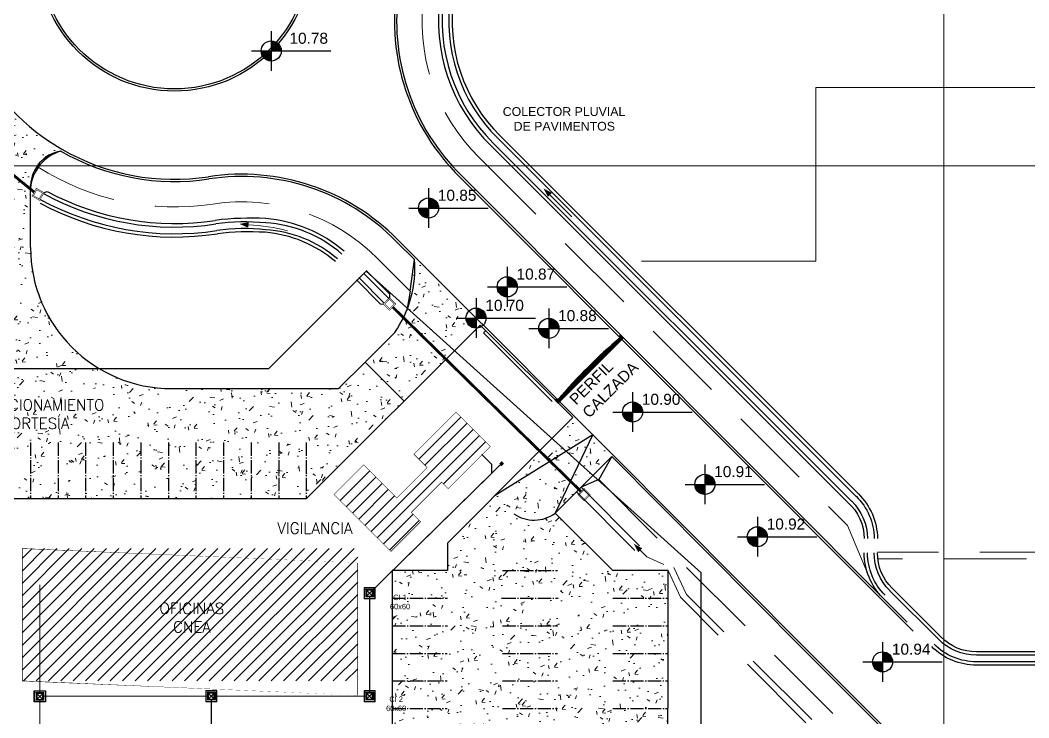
# Model space of a CAD drawing. Header units: millimetres. Extents: x 553474 to 556484, y 6145926 to 6146600.
# Drawn here: x 554016.3 to 554107.7, y 6146250 to 6146313.2 of the extents above; entities that cross this region are included whole.
import ezdxf

# ---------------------------------------------------------------- set-up
doc = ezdxf.new("R2010")
doc.units = ezdxf.units.MM
for name, pattern in [('( Hidden )', [0.375, 0.25, -0.125]), ('ACAD_ISO04W100', [30, 24, -3, 0, -3]), ('DASHED2', [9.524999999999999, 6.349999999999999, -3.174999999999999]), ('HIDDEN', [0.375, 0.25, -0.125])]:
    doc.linetypes.add(name, pattern=pattern)
for name, color, linetype in [('1', 1, 'Continuous'), ('acotados', 80, 'Continuous'), ('ALAMBRADO', 1, 'Continuous'), ('CORDONES', 2, 'Continuous'), ('Cotas de Nivel', 7, 'Continuous'), ('EXCAVACION', 11, 'Continuous'), ('excavaciones', 1, 'Continuous'), ('Hatch', 8, 'Continuous'), ('INST - SANITARIA', 1, 'Continuous'), ('INST PLUVIAL', 52, 'Continuous'), ('IS-VENTILACIONES', 92, 'Continuous'), ('Muros', 5, 'Continuous'), ('Texto', 2, 'Continuous'), ('vehiculos', 253, 'Continuous'), ('ZANJA', 2, 'Continuous')]:
    doc.layers.add(name, color=color, linetype=linetype)
for name, color, linetype, lineweight in [('8', 8, 'Continuous', 0), ('ARQ_TEXTOS', 2, 'Continuous', 0), ('sin cordon', 10, 'Continuous', 35)]:
    doc.layers.add(name, color=color, linetype=linetype, lineweight=lineweight)
doc.styles.add('ROMANS', font='romans.shx')
doc.styles.get("Standard").update_dxf_attribs({"font": 'arial.ttf'})
doc.styles.add('topografia rev A (17-04-08)$0$Standard', font='txt')
doc.linetypes.add('topografia rev A (17-04-08)$0$CERCO', pattern='A,0.5,-0.005,["X",topografia rev A (17-04-08)$0$Standard,S=0.5,R=0,X=-0.1,Y=-0.25],4', length=4.505)
pattern_1 = [(45, (0, 0), (-0.561266007566822, 0.5612660075668221), [])]

# ---------------------------------------------------------------- blocks, each defined once
blk = doc.blocks.new('cinsc-60')
for p, q in [((0, 0.3691669211274871), (0, -0.3691669211274871)), ((0.6696915760171862, 0.3691669211274871), (0.6696915760171862, -0.371957724950164))]:
    blk.add_line(p, q)
at = {"linetype": 'DASHED2'}
for p, q in [((0.0530772623258997, 0.263818831516744), (0.6038075615061304, -0.2748696045339898)), ((0.6038075615061304, 0.263818831516744), (0.0530772623258997, -0.2748696045339898))]:
    blk.add_line(p, q, dxfattribs=at)
for points in [[(0.7057205720555828, 0.3239506256928166), (-0.0534752443526827, 0.3239506256928166)], [(0.7057205720555828, -0.3357108128635104), (-0.0474281792193665, -0.3357108128633968)]]:
    blk.add_lwpolyline(points)
at = {"const_width": 0.0095167155963303}
blk.add_lwpolyline([(0.6310028212520252, 0.2941535929421093), (0.6310028212520252, -0.3058464070579134), (0.0310028212520308, -0.3058464070579134), (0.0310028212520308, 0.2941535929421093)], close=True, dxfattribs=at)
at = {"linetype": 'DASHED2'}
blk.add_lwpolyline([(0.0530772623258997, 0.263818831516744), (0.0530772623258997, -0.2748696045339898), (0.6038075615061304, -0.2748696045339898), (0.6038075615061304, 0.263818831516744)], close=True, dxfattribs=at)
blk = doc.blocks.new('bacc20-60')
for p, q in [((0.2300000000000466, 0.1000000000000227), (-0.0299999999999585, 0.1000000000000227)), ((4.26e-14, 0.1299999999999954), (4.26e-14, -0.1299999999999954)), ((0.2000000000000455, -0.1299999999999954), (0.2000000000000455, 0.1299999999999954)), ((-0.0299999999999585, -0.1000000000000228), (0.2300000000000466, -0.1000000000000228))]:
    blk.add_line(p, q)
at = {"const_width": 0.06}
blk.add_lwpolyline([(0.0700000000000216, 0, 1), (0.1300000000000239, 0, 1)], format="xyb", close=True, dxfattribs=at)
blk.add_circle((0.1000000000000227, 0), 0.1000000000000227)
blk = doc.blocks.new('A2si04')
for points in [[(0, 5.999999999997562), (0, -5.999999999995786)], [(-5.999999999996674, 8.882e-13), (18.00000000000068, -9.77e-12)]]:
    blk.add_lwpolyline(points)
at = {"const_width": 3.037499960036881}
for points in [[(0, -1.518749980017553, -0.4142135623730951), (-1.518749980018441, 8.882e-13, -39.75315366310392)], [(1.518749980018441, 8.882e-13, 0.4142135623730951), (0, 1.518749980019329, 39.75315366310392)]]:
    blk.add_lwpolyline(points, format="xyb", dxfattribs=at)
blk.add_circle((0, 8.882e-13), 3.0375)
for tag, p in [('NIVELTER', (3.52770158367241, 0.3750000000013465)), ('NIVELLOS', (3.52770158367241, -3.393204839684643))]:
    blk.add_attdef(tag, p, '', height=3)

msp = doc.modelspace()

# ---------------------------------------------------------------- hatches: boundary and pattern name
at = {"lineweight": 5}
h = msp.add_hatch(dxfattribs=at)
h.set_pattern_fill('ANSI31', color=256, scale=0.02500000000000001, angle=-45.04223038925405)
h.set_pattern_definition([(359.957769610746, (-4186726.587614945, 2195773.125924202), (5.850407956790177e-05, 0.07937497843951), [])])
edge = h.paths.add_edge_path()
edge.add_line((554070.9499507181, 6146284.406790654), (554070.6955789233, 6146284.661537709))
edge.add_line((554070.6955789233, 6146284.661537709), (554070.5540533675, 6146284.520220629))
edge.add_line((554070.5540533675, 6146284.520220629), (554070.660041177, 6146284.414076462))
edge.add_arc((554101.1860142419, 6146248.079653932), 47.45550855479437, 130.0349354192323, 139.6640814477118)
edge.add_line((554065.0124497203, 6146278.79607498), (554064.9099948356, 6146278.898681006))
edge.add_line((554064.9099948356, 6146278.898681006), (554064.7670743132, 6146278.755980486))
edge.add_line((554064.7670743132, 6146278.755980486), (554065.0285119448, 6146278.494157181))
edge.add_line((554065.0285119448, 6146278.494157181), (554070.9499507181, 6146284.406790654))
at = {"layer": 'Hatch', "lineweight": 0, "ltscale": 50}
h = msp.add_hatch(dxfattribs=at)
h.set_pattern_fill('AR-CONC', color=256, scale=0.02)
h.set_pattern_definition([(49.99999999999999, (1000, 0), (3.64369337992008, -0.3187817107780617), [0.381, -4.191000000000001]), (355, (1000, 0), (-0.7048684284993868, 3.821136904780703), [0.3048, -3.3528116834]), (100.4514447, (1000.303640139988, -0.02656507026404142), (2.938824941807066, 3.502355038243902), [0.3238001759999999, -3.561804891999999]), (46.18420000000002, (1000, 1.015999999828637), (5.421580817842599, -0.8408465586545429), [0.5714999999999995, -6.286499999999996]), (96.63555760999994, (1000.451798000024, 0.9459300003945827), (4.74808268103006, 4.948522491954431), [0.4857004628, -5.3427121632]), (351.1841511700001, (1000, 1.015999999828637), (4.74808268129954, 4.948522491710653), [0.4571993414, -5.0291946384]), (21, (1000.508000000031, 0.7620000001043081), (3.03228782538265, -2.045303963741752), [0.381, -4.191000000000001]), (326.0000000000001, (1000.508000000031, 0.7620000001043081), (1.236040566952942, 3.683759322446385), [0.3048, -3.3528]), (71.45144499999999, (1000.76069065195, 0.591558001935482), (4.268328385574323, 1.638455377718105), [0.3238001760000001, -3.561798752]), (37.50000000000001, (1000, 0), (0.06177206501183633, 1.691100777463062), [0, -3.31216, 0, -3.4036, 0, -3.3655]), (7.499999999999999, (1000, 0), (1.336393250206115, 2.00361149636239), [0, -1.94056, 0, -3.23596, 0, -1.2827]), (327.5, (998.8671600000234, 0), (2.711811903337428, -0.1145748798534689), [0, -1.27, 0, -3.9624, 0, -5.2578]), (317.5, (998.3591599999927, 0), (2.962583627720361, 0.5085298206666606), [0, -1.651, 0, -2.63144, 0, -3.7338])])
edge = h.paths.add_edge_path()
edge.add_line((554017.1981476941, 6146292.601834393), (554017.1981476946, 6146298.215993067))
edge.add_arc((554020.8846715773, 6146297.914241361), 3.69885285319162, 107.63006334412651, 175.3206210512402, ccw=False)
edge.add_line((554019.7644000419, 6146301.439366056), (554015.362219047, 6146304.933272571))
edge.add_line((554015.362219047, 6146304.933272571), (554014.0368978273, 6146306.462957871))
edge.add_line((554014.0368978273, 6146306.462957871), (554012.8931533365, 6146308.076000675))
edge.add_line((554012.8931533365, 6146308.076000675), (554012.1981476941, 6146309.246794677))
edge.add_line((554012.1981476941, 6146309.246794677), (554012.4139353685, 6146304.938810022))
edge.add_line((554012.4139353685, 6146304.938810022), (554012.198147694, 6146303.0451607))
edge.add_line((554012.198147694, 6146303.0451607), (554012.1981476941, 6146279.801834393))
edge.add_line((554012.1981476941, 6146279.801834393), (554030.0036152792, 6146279.801834392))
edge.add_line((554030.0036152792, 6146279.801834392), (554028.082414011, 6146279.93583447))
edge.add_line((554028.082414011, 6146279.93583447), (554027.277068303, 6146280.165697508))
edge.add_line((554027.277068303, 6146280.165697508), (554026.2273054478, 6146280.409973311))
edge.add_line((554026.2273054478, 6146280.409973311), (554025.1056081804, 6146280.754809047))
edge.add_line((554025.1056081804, 6146280.754809047), (554024.2431016095, 6146281.17215779))
edge.add_line((554024.2431016095, 6146281.17215779), (554023.6242388521, 6146281.573783624))
edge.add_line((554023.6242388521, 6146281.573783624), (554023.3158301825, 6146281.688675887))
edge.add_line((554023.3158301825, 6146281.688675887), (554022.4566666606, 6146282.26398342))
edge.add_line((554022.4566666606, 6146282.26398342), (554021.1455388624, 6146283.449584606))
edge.add_line((554021.1455388624, 6146283.449584606), (554019.9278717646, 6146284.70670626))
edge.add_line((554019.9278717646, 6146284.70670626), (554019.0890139451, 6146286.064554618))
edge.add_line((554019.0890139451, 6146286.064554618), (554018.4994714736, 6146287.055905883))
edge.add_line((554018.4994714736, 6146287.055905883), (554017.6459419872, 6146289.253873443))
edge.add_line((554017.6459419872, 6146289.253873443), (554017.2607608958, 6146290.699370918))
edge.add_line((554017.2607608958, 6146290.699370918), (554017.1888264836, 6146292.049970686))
edge.add_line((554017.1888264836, 6146292.049970686), (554017.1981476941, 6146292.601834393))
h = msp.add_hatch(dxfattribs=at)
h.set_pattern_fill('AR-CONC', color=256, scale=0.02)
h.set_pattern_definition([(49.99999999999999, (685.9995131563628, -7.258946433663368), (3.64369337992008, -0.3187817107780617), [0.381, -4.191000000000001]), (355, (685.9995131563628, -7.258946433663368), (-0.7048684284993868, 3.821136904780703), [0.3048, -3.3528116834]), (100.4514447, (686.3031532963505, -7.28551150392741), (2.938824941807066, 3.502355038243902), [0.3238001759999999, -3.561804891999999]), (46.18420000000002, (685.9995131563628, -6.242946433834732), (5.421580817842599, -0.8408465586545429), [0.5714999999999995, -6.286499999999996]), (96.63555760999994, (686.4513111563865, -6.313016433268785), (4.74808268103006, 4.948522491954431), [0.4857004628, -5.3427121632]), (351.1841511700001, (685.9995131563628, -6.242946433834732), (4.74808268129954, 4.948522491710653), [0.4571993414, -5.0291946384]), (21, (686.5075131563935, -6.49694643355906), (3.03228782538265, -2.045303963741752), [0.381, -4.191000000000001]), (326.0000000000001, (686.5075131563935, -6.49694643355906), (1.236040566952942, 3.683759322446385), [0.3048, -3.3528]), (71.45144499999999, (686.7602038083132, -6.667388431727886), (4.268328385574323, 1.638455377718105), [0.3238001760000001, -3.561798752]), (37.50000000000001, (685.9995131563628, -7.258946433663368), (0.06177206501183633, 1.691100777463062), [0, -3.31216, 0, -3.4036, 0, -3.3655]), (7.499999999999999, (685.9995131563628, -7.258946433663368), (1.336393250206115, 2.00361149636239), [0, -1.94056, 0, -3.23596, 0, -1.2827]), (327.5, (684.8666731563862, -7.258946433663368), (2.711811903337428, -0.1145748798534689), [0, -1.27, 0, -3.9624, 0, -5.2578]), (317.5, (684.3586731563555, -7.258946433663368), (2.962583627720361, 0.5085298206666606), [0, -1.651, 0, -2.63144, 0, -3.7338])])
h.paths.add_polyline_path([(554074.9958718029, 6146263.29847372), (554069.9858735905, 6146263.302645549), (554064.7722786698, 6146268.516243453), (554069.8952219492, 6146273.639186733), (554066.3558473263, 6146277.170879922), (554054.9876129598, 6146265.80264555), (554054.9876129598, 6146263.30264555), (554049.9754638702, 6146263.30264555), (554049.9754638702, 6146238.302646745), (554074.978512033, 6146238.285294007)])
h.paths.add_polyline_path([(554057.9601821202, 6146285.547623286), (554052.0079460414, 6146291.499094003), (554051.8193679545, 6146288.770895803), (554051.2863867584, 6146286.776458601), (554051.102174005, 6146285.777628256), (554045.1270804651, 6146279.802534709), (554009.6981482775, 6146279.80253471), (554009.698148277, 6146269.80253471), (554042.1981482768, 6146269.802534709)])
at = {"layer": 'Hatch', "linetype": 'Continuous', "lineweight": 5}
h = msp.add_hatch(dxfattribs=at)
h.set_pattern_fill('ANSI31', color=256, scale=0.25)
h.set_pattern_definition(pattern_1)
h.paths.add_polyline_path([(554054.4695155052, 6146271.333573546), (554055.0705562689, 6146270.732532782), (554058.888932887, 6146274.550909402), (554055.7776630479, 6146277.662179239), (554051.9592864298, 6146273.843802621), (554053.1613679595, 6146272.641721091), (554050.4036515136, 6146269.884004644), (554047.3984476924, 6146272.889208463), (554044.7114419253, 6146270.202202694), (554049.8733214304, 6146265.040323194), (554052.5603271973, 6146267.727328963), (554051.71179906, 6146268.5758571)])
h = msp.add_hatch(dxfattribs=at)
h.set_pattern_fill('ANSI31', color=256, scale=0.25)
h.set_pattern_definition(pattern_1)
h.paths.add_polyline_path([(554046.862049716, 6146265.297917997), (554016.4620499418, 6146265.301624041), (554016.4605870293, 6146253.301624132), (554046.8620497162, 6146253.297917909)])

# ---------------------------------------------------------------- linework, layer by layer
at = {"flags": 128}
msp.add_lwpolyline([(554065.0124497132, 6146278.796074971), (554064.9099948355, 6146278.898681006), (554064.767074313, 6146278.755980486), (554065.0285109148, 6146278.494158212), (554070.9499496664, 6146284.406791708), (554070.6955789236, 6146284.661537709), (554070.5540533672, 6146284.52022063), (554070.660041177, 6146284.414076462)], dxfattribs=at)
msp.add_arc((554101.1859607067, 6146248.079707756), 47.4554329080556, 130.0349277058981, 139.6640891864906)
at = {"layer": '1', "linetype": 'HIDDEN', "lineweight": 18, "ltscale": 30}
msp.add_line((554048.6870813697, 6146291.56158897), (554051.6272445066, 6146288.623945437), dxfattribs=at)
at = {"layer": '1', "linetype": 'HIDDEN', "lineweight": 9, "ltscale": 30}
msp.add_line((554068.7176525827, 6146271.548183173), (554090.2102521363, 6146250.074001933), dxfattribs=at)
at = {"layer": '1', "linetype": 'HIDDEN', "lineweight": 18, "ltscale": 30, "flags": 128}
for points in [[(554074.9958718029, 6146263.29847372), (554076.1203855779, 6146260.894584135), (554088.718707109, 6146248.266842518), (554088.8834039606, 6146229.017836926), (554088.9430368003, 6146199.016403722), (554089.0430466203, 6146169.013000041), (554089.1607755938, 6146139.01026722), (554089.2186506849, 6146107.760449536), (554089.3181306788, 6146077.762401148), (554089.4726676659, 6146047.763395998), (554089.4726676659, 6146029.597526081), (554111.9330377227, 6146029.597526081), (554141.9331233476, 6146029.701298886), (554201.9274712479, 6146029.718422304), (554231.9320000019, 6146029.71842228), (554261.9274302409, 6146029.694286214), (554291.9323731872, 6146029.731455903), (554324.5345154238, 6146029.731455903), (554324.5345154238, 6146265.507573553), (554275.2978212058, 6146265.507573553), (554275.2978212058, 6146309.532055641), (554261.9269531124, 6146309.532055641), (554231.9327670156, 6146309.497373513), (554201.9292163843, 6146309.608777327), (554171.9281024865, 6146309.689029024), (554158.8287877673, 6146309.689029024), (554158.8287877673, 6146264.982399283), (554093.9833221585, 6146264.982399283)], [(554067.1231822134, 6146270.866447264), (554072.9816140397, 6146264.966631834), (554075.4504107162, 6146263.742827691), (554076.6737947318, 6146261.127581743), (554089.3165950106, 6146248.516261559), (554089.4833988583, 6146229.021000001), (554089.5430348123, 6146199.018), (554089.6430432867, 6146169.015), (554089.7607734133, 6146139.011999999), (554089.818648842, 6146107.761999999), (554089.9181255535, 6146077.76494141), (554090.0726676655, 6146047.764941409), (554090.0726676655, 6146030.197526081), (554111.9320000007, 6146030.197526081), (554141.9320000007, 6146030.301298589), (554201.9272999975, 6146030.318422279), (554231.9320000019, 6146030.318422279), (554261.9273000008, 6146030.294286513), (554291.9320015516, 6146030.331455902), (554323.9345154242, 6146030.331455902), (554323.9345154242, 6146264.907573554), (554274.6978212062, 6146264.907573554), (554274.6978212062, 6146308.932055641), (554261.9273000008, 6146308.932055641), (554231.9320000007, 6146308.897372225), (554201.9273000008, 6146309.008780306), (554171.9273000008, 6146309.089029024), (554159.428787767, 6146309.089029024), (554159.428787767, 6146264.382399283), (554094.0142592711, 6146264.382399283)], [(554093.2207053518, 6146262.712621097), (554091.2702818036, 6146267.390579295), (554057.875352587, 6146300.757794195)]]:
    msp.add_lwpolyline(points, dxfattribs=at)
at = {"layer": '1', "lineweight": 9, "const_width": 0.05, "flags": 128}
for points in [[(554017.3319434151, 6146297.264761631), (554018.0272005508, 6146296.869012324), (554018.4229498589, 6146297.56426946), (554017.7276927228, 6146297.960018768)], [(554017.4683192202, 6146297.30220011), (554017.989762072, 6146297.00538813), (554018.2865740536, 6146297.526830981), (554017.7651312016, 6146297.823642963)], [(554049.1775339895, 6146287.4700419), (554049.7419501619, 6146286.903090064), (554050.3089019979, 6146287.467506236), (554049.7444858255, 6146288.034458073)], [(554049.3189549902, 6146287.469724942), (554049.7422671196, 6146287.044511065), (554050.167480997, 6146287.467823194), (554049.7441688677, 6146287.893037071)], [(554066.8238720967, 6146270.178050645), (554067.388288269, 6146269.611098809), (554067.955240105, 6146270.175514981), (554067.3908239327, 6146270.742466818)], [(554066.9652930974, 6146270.177733687), (554067.3886052268, 6146269.75251981), (554067.8138191042, 6146270.175831939), (554067.3905069749, 6146270.601045816)]]:
    msp.add_lwpolyline(points, close=True, dxfattribs=at)
at = {"layer": '1', "linetype": 'Continuous', "const_width": 0.05, "flags": 128}
for points in [[(554049.8733214298, 6146265.040323193), (554052.5603271973, 6146267.727328963), (554051.71179906, 6146268.5758571), (554054.4695155052, 6146271.333573546), (554055.0705562689, 6146270.732532782), (554058.888932887, 6146274.550909402), (554055.7776630479, 6146277.662179239), (554051.9592864298, 6146273.843802621), (554053.1613679595, 6146272.641721091), (554050.4036515136, 6146269.884004644), (554047.4691583707, 6146272.818497784), (554047.3984476926, 6146272.889208463), (554044.7114419253, 6146270.202202694), (554049.8733214301, 6146265.040323194)], [(554016.4620499418, 6146265.301624041), (554046.862049716, 6146265.297917997), (554046.8620497162, 6146253.297917909), (554016.4605870293, 6146253.301624132), (554016.4620499418, 6146265.301624041)]]:
    msp.add_lwpolyline(points, dxfattribs=at)
at = {"layer": '1', "linetype": 'HIDDEN', "lineweight": 9, "ltscale": 30, "flags": 128}
msp.add_lwpolyline([(554066.6989155172, 6146270.442180568), (554072.6259757241, 6146264.473251971), (554074.9958718029, 6146263.29847372)], dxfattribs=at)
at = {"layer": '1', "const_width": 0.1, "elevation": 9.796557854239097, "flags": 128}
msp.add_lwpolyline([(554018.0335126099, 6146252.226526249), (554018.0335088881, 6146262.042035732)], dxfattribs=at)
at = {"layer": '1', "const_width": 0.1, "flags": 128}
msp.add_lwpolyline([(554018.0419064699, 6146252.226526802), (554018.041902748, 6146262.042036286)], dxfattribs=at)
at = {"layer": '1', "elevation": 9.796557854239097, "flags": 128}
msp.add_lwpolyline([(554017.5371869786, 6146252.396729201), (554018.5472844893, 6146252.396729201), (554018.5472844893, 6146251.396661827), (554017.5371869786, 6146251.396661827)], close=True, dxfattribs=at)
at = {"layer": '1', "flags": 128}
msp.add_lwpolyline([(554017.5455808386, 6146252.396729754), (554018.5556783492, 6146252.396729754), (554018.5556783492, 6146251.396662381), (554017.5455808386, 6146251.396662381)], close=True, dxfattribs=at)
at = {"layer": '1', "linetype": 'HIDDEN', "lineweight": 18, "ltscale": 30}
msp.add_arc((554069.9901173096, 6146313.107790187), 17.29999784082372, 171.3251412100144, 225.5508880219809, dxfattribs=at)
at = {"layer": '1', "lineweight": 25}
msp.add_arc((554030.2501482012, 6146319.171972358), 20.40090159422129, 207.765348217721, 239.9467474830541, dxfattribs=at)
at = {"layer": '8', "lineweight": 0}
for p, q in [((554099.9999999999, 6146600.000000006), (554100.0000000017, 6145926.088135282)), ((553495.0622008608, 6146300.000000016), (554400.0000000009, 6146299.999999997))]:
    msp.add_line(p, q, dxfattribs=at)
at = {"layer": '8', "linetype": 'HIDDEN', "lineweight": 9, "ltscale": 30}
for centre, radius, start, end in [((554030.2500008463, 6146319.171037589), 22.89999999016262, 237.3622769174703, 278.7243119352631), ((554036.3475464698, 6146279.436169239), 17.2999978384815, 44.49856509692744, 98.72431408037782)]:
    msp.add_arc(centre, radius, start, end, dxfattribs=at)
at = {"layer": 'acotados', "lineweight": 0}
msp.add_line((554066.2640337506, 6146295.374949831), (554064.2873739884, 6146297.365572595), dxfattribs=at)
at = {"layer": 'acotados', "lineweight": 0, "flags": 128}
for points in [[(554064.2873739884, 6146297.365572595, 0.5, 0, 0), (554063.7036057701, 6146297.955502452, 0, 0, 0)], [(554036.9636815481, 6146294.634814761, 0.4999999999999998, 0, 0), (554036.1390111074, 6146294.728202307, 0, 0, 0)], [(554072.4707850799, 6146265.150440569, 0.5, 0, 0), (554071.8870168616, 6146265.740370426, 0, 0, 0)]]:
    msp.add_lwpolyline(points, format="xyseb", dxfattribs=at)
msp.add_lwpolyline([(554072.4707850799, 6146265.150440569), (554073.0704251813, 6146264.546564647), (554074.6222568786, 6146263.867950456)], dxfattribs=at)
at = {"layer": 'acotados', "lineweight": 0}
msp.add_arc((554036.5954422358, 6146280.172665506), 14.46723317554361, 74.3870011776283, 88.53536521324666, dxfattribs=at)
at = {"layer": 'ALAMBRADO', "linetype": 'topografia rev A (17-04-08)$0$CERCO', "lineweight": 20, "ltscale": 3, "flags": 128}
msp.add_lwpolyline([(553831.7557877174, 6146284.733), (553893.3697877174, 6146322.064), (554038.0941901039, 6146082.897892706), (554000.1090771321, 6146059.860813444), (554000.1090771321, 6146021.982075842), (554342.016527254, 6146021.982075842), (554342.016527254, 6146272.9274655), (554307.6106693719, 6146307.108234035), (554088.3902260837, 6146307.108234035), (554088.3902260839, 6146291.357630824), (554072.6011732857, 6146291.357630824)], dxfattribs=at)
at = {"layer": 'CORDONES', "lineweight": 30, "ltscale": 50}
for p, q in [((554050.3288910643, 6146293.172335098), (554052.0079460414, 6146291.499094003)), ((554050.4702513757, 6146293.313817474), (554052.148381298, 6146291.639650524)), ((554057.9637422152, 6146285.544070918), (554066.3558467434, 6146277.170179605)), ((554058.1092798464, 6146285.688587692), (554066.4982257755, 6146277.312782014))]:
    msp.add_line(p, q, dxfattribs=at)
at = {"layer": 'CORDONES', "lineweight": 30, "ltscale": 50, "flags": 128}
for points in [[(554097.2312782882, 6146257.80583318), (554056.1246638295, 6146298.973112467)], [(554096.6826944577, 6146258.63220268), (554056.2660445977, 6146299.1145744)], [(554087.2014924003, 6146256.234010814), (554069.8952213657, 6146273.638486417)], [(554087.3429137565, 6146256.37543217), (554070.0366425074, 6146273.779907558)]]:
    msp.add_lwpolyline(points, dxfattribs=at)
at = {"layer": 'CORDONES', "lineweight": 30, "ltscale": 50}
for radius in [12.40000000008391, 12.19999999989765]:
    msp.add_circle((554030.2500008564, 6146319.171037587), radius, dxfattribs=at)
for centre, radius, start, end in [((554069.9901173096, 6146313.107790187), 19.79999784082372, 171.3251412100144, 225.5508880219809), ((554069.9901173096, 6146313.107790187), 19.5999978404192, 171.3251412100144, 225.5508880219809), ((554030.2500008463, 6146319.171037589), 20.59999999056715, 239.9457909435676, 278.7243119352631), ((554030.250234382, 6146319.177741319), 20.40659077044412, 239.9557096739817, 278.7208088707811), ((554036.3475464698, 6146279.436169239), 19.7999978384815, 44.49856509692744, 98.72431408037782), ((554036.3475464698, 6146279.436169239), 19.59999783807697, 44.49856509692744, 98.72431408037782)]:
    msp.add_arc(centre, radius, start, end, dxfattribs=at)
at = {"layer": 'EXCAVACION'}
for p, q in [((554090.7183155564, 6146252.717187658), (554101.2291902461, 6146242.206312968)), ((554090.8844188516, 6146252.833927074), (554101.3706116019, 6146242.347734325))]:
    msp.add_line(p, q, dxfattribs=at)
at = {"layer": 'EXCAVACION', "flags": 128}
for points in [[(554087.3429137565, 6146256.37543217), (554090.884418852, 6146252.833927074)], [(554087.2014924003, 6146256.234010814), (554090.7183155564, 6146252.717187658)]]:
    msp.add_lwpolyline(points, dxfattribs=at)
at = {"layer": 'excavaciones', "flags": 128}
msp.add_lwpolyline([(554047.6458049144, 6146290.473059126), (554038.7645878089, 6146281.591842021), (554009.235150558, 6146281.591842022), (554009.2351505575, 6146269.591842021), (553979.5771108487, 6146269.591842021), (553979.5771108487, 6146247.591219732), (554016.2626320227, 6146247.591219732), (554016.2626320232, 6146204.651279245), (554045.9856119088, 6146204.651279245), (554045.9856119094, 6146171.662498875), (554078.0043037472, 6146171.662498874), (554078.0043037476, 6146263.087461771), (554047.6166786152, 6146290.443932827)], dxfattribs=at)
at = {"layer": 'INST - SANITARIA', "color": 10, "const_width": 0.11, "flags": 128}
msp.add_lwpolyline([(554018.0449300023, 6146249.009328266), (554018.0449300023, 6146251.566865349)], dxfattribs=at)
at = {"layer": 'INST PLUVIAL', "color": 41, "linetype": '( Hidden )', "ltscale": 1.5, "const_width": 0.25, "flags": 128}
for points in [[(554017.529818069, 6146297.6123902), (554011.5702706984, 6146302.497958553)], [(554067.1196001167, 6146270.46025873), (554050.0177570366, 6146287.208168217)]]:
    msp.add_lwpolyline(points, dxfattribs=at)
at = {"layer": 'IS-VENTILACIONES'}
for centre in [(554018.2822888693, 6146252.142610143, 9.796557854239097), (554018.2906827292, 6146252.142610696)]:
    msp.add_circle(centre, 0.0301428574575, dxfattribs=at)
at = {"layer": 'Muros', "color": 10}
for p, q in [((554047.4354066907, 6146261.745772707, 9.796), (554047.4354066907, 6146260.745772707, 9.796)), ((554048.4354066907, 6146261.745772707, 9.796), (554047.4354066907, 6146261.745772707, 9.796)), ((554048.4438005507, 6146261.74577326), (554047.4438005507, 6146261.74577326)), ((554047.4438005507, 6146261.74577326), (554047.4438005507, 6146260.74577326)), ((554047.6354066906, 6146261.545772707, 9.796), (554047.6354066906, 6146260.945772707, 9.796)), ((554048.2354066906, 6146261.545772707, 9.796), (554047.6354066906, 6146261.545772707, 9.796)), ((554047.6354066906, 6146260.945772707, 9.796), (554048.2354066906, 6146260.945772707, 9.796)), ((554047.6438005506, 6146261.54577326), (554047.6438005506, 6146260.945773261)), ((554048.2438005506, 6146261.54577326), (554047.6438005506, 6146261.54577326)), ((554047.6438005506, 6146260.945773261), (554048.2438005506, 6146260.945773261)), ((554048.2354066906, 6146260.945772707, 9.796), (554048.2354066906, 6146261.545772707, 9.796)), ((554048.2438005506, 6146260.945773261), (554048.2438005506, 6146261.54577326)), ((554048.4438005507, 6146260.74577326), (554048.4438005507, 6146261.74577326)), ((554048.4354066907, 6146260.745772707, 9.796), (554047.4354066907, 6146260.745772707, 9.796)), ((554048.4438005507, 6146260.74577326), (554047.4438005507, 6146260.74577326)), ((554034.0867881629, 6146252.41675368, 9.796), (554033.0867881629, 6146252.41675368, 9.796)), ((554033.0867881629, 6146252.41675368, 9.796), (554033.0867881629, 6146251.416753679, 9.796)), ((554033.0951820229, 6146252.416754234), (554033.0951820229, 6146251.416754232)), ((554034.0951820229, 6146252.416754234), (554033.0951820229, 6146252.416754234)), ((554033.2867881629, 6146252.216753678, 9.796), (554033.2867881629, 6146251.616753679, 9.796)), ((554033.8867881629, 6146252.216753678, 9.796), (554033.2867881629, 6146252.216753678, 9.796)), ((554033.2951820228, 6146252.216754232), (554033.2951820228, 6146251.616754232)), ((554033.8951820228, 6146252.216754232), (554033.2951820228, 6146252.216754232)), ((554033.8867881629, 6146251.616753679, 9.796), (554033.8867881629, 6146252.216753678, 9.796)), ((554033.8951820228, 6146251.616754232), (554033.8951820228, 6146252.216754232)), ((554034.0951820229, 6146251.416754232), (554034.0951820229, 6146252.416754234)), ((554048.4354066907, 6146252.41675368, 9.796), (554047.4354066907, 6146252.41675368, 9.796)), ((554047.4354066907, 6146252.41675368, 9.796), (554047.4354066907, 6146251.416753679, 9.796)), ((554048.4438005507, 6146252.416754234), (554047.4438005507, 6146252.416754234)), ((554047.4438005507, 6146252.416754234), (554047.4438005507, 6146251.416754232)), ((554048.2354066906, 6146252.216753678, 9.796), (554047.6354066906, 6146252.216753678, 9.796)), ((554047.6354066906, 6146252.216753678, 9.796), (554047.6354066906, 6146251.616753679, 9.796)), ((554047.6438005506, 6146252.216754232), (554047.6438005506, 6146251.616754232)), ((554048.2438005506, 6146252.216754232), (554047.6438005506, 6146252.216754232)), ((554048.2354066906, 6146251.616753679, 9.796), (554048.2354066906, 6146252.216753678, 9.796)), ((554048.2438005506, 6146251.616754232), (554048.2438005506, 6146252.216754232)), ((554048.4354066907, 6146251.416753679, 9.796), (554048.4354066907, 6146252.41675368, 9.796)), ((554048.4438005507, 6146251.416754232), (554048.4438005507, 6146252.416754234)), ((554034.0951820229, 6146251.416754232), (554033.0951820229, 6146251.416754232)), ((554033.2867881629, 6146251.616753679, 9.796), (554033.8867881629, 6146251.616753679, 9.796)), ((554033.2951820228, 6146251.616754232), (554033.8951820228, 6146251.616754232)), ((554048.4354066907, 6146251.416753679, 9.796), (554047.4354066907, 6146251.416753679, 9.796)), ((554048.4438005507, 6146251.416754232), (554047.4438005507, 6146251.416754232)), ((554047.6354066906, 6146251.616753679, 9.796), (554048.2354066906, 6146251.616753679, 9.796)), ((554047.6438005506, 6146251.616754232), (554048.2438005506, 6146251.616754232))]:
    msp.add_line(p, q, dxfattribs=at)
at = {"layer": 'Muros', "color": 10, "const_width": 0.11, "flags": 128}
for points in [[(554059.0155011652, 6146272.129144858), (554059.0155011652, 6146272.926879679), (554058.0902091064, 6146273.852171738)], [(554048.2325252607, 6146261.545772707), (554059.8419782693, 6146272.940323037)], [(554047.9412401413, 6146252.216754232), (554047.9412401413, 6146260.945773261)], [(554033.2951820228, 6146251.916754234), (554018.3874414426, 6146251.916754234)], [(554047.6438005506, 6146251.916754234), (554033.8951820228, 6146251.916754234)], [(554033.5969326682, 6146240.624492095), (554033.5969326682, 6146251.616754232)]]:
    msp.add_lwpolyline(points, dxfattribs=at)
at = {"layer": 'Muros', "color": 10, "const_width": 0.11, "elevation": 9.796, "flags": 128}
for points in [[(554047.9328462813, 6146252.216753678), (554047.9328462813, 6146260.945772707)], [(554033.2867881629, 6146251.91675368), (554018.3790475826, 6146251.91675368)], [(554047.6354066906, 6146251.91675368), (554033.8867881629, 6146251.91675368)], [(554033.5885388083, 6146240.624491542), (554033.5885388083, 6146251.616753679)]]:
    msp.add_lwpolyline(points, dxfattribs=at)
at = {"layer": 'sin cordon', "ltscale": 50, "flags": 128}
for points in [[(554058.106982343, 6146285.686285191), (554052.148428765, 6146291.639698032)], [(554070.0365316832, 6146273.780018426), (554066.4982257762, 6146277.312782014)]]:
    msp.add_lwpolyline(points, dxfattribs=at)
at = {"layer": 'vehiculos', "color": 7, "linetype": 'Continuous', "ltscale": 0.05}
for p, q in [((554062.9887603472, 6146273.80309321), (554066.3558467434, 6146277.170179605)), ((554059.3292056689, 6146270.143538529), (554068.1694056946, 6146275.628461852)), ((554068.1694056946, 6146275.628461852), (554064.7722774782, 6146268.515543424)), ((554066.5242931984, 6146270.26755825), (554069.8952213661, 6146273.638486417))]:
    msp.add_line(p, q, dxfattribs=at)
at = {"layer": 'vehiculos', "color": 7, "linetype": 'ACAD_ISO04W100', "ltscale": 0.05}
for p, q in [((554017.1981476939, 6146274.901834395), (554017.1981476938, 6146269.901834394)), ((554019.6981476941, 6146274.901834394), (554019.6981476938, 6146269.901834394)), ((554022.198147694, 6146274.901834394), (554022.1981476938, 6146269.901834393)), ((554024.698147694, 6146274.901834394), (554024.6981476936, 6146269.901834394)), ((554027.198147694, 6146274.901834393), (554027.1981476939, 6146269.901834394)), ((554029.698147694, 6146274.901834394), (554029.6981476939, 6146269.901834393)), ((554032.1981476943, 6146274.901834393), (554032.1981476939, 6146269.901834393)), ((554032.1981476941, 6146274.901834394), (554032.1981476939, 6146269.901834394)), ((554034.6981476939, 6146274.901834394), (554034.6981476938, 6146269.901834393)), ((554037.1981476939, 6146274.901834393), (554037.1981476935, 6146269.901834393)), ((554039.6981476939, 6146274.901834392), (554039.6981476938, 6146269.901834393)), ((554042.198147694, 6146274.901834394), (554042.1981476935, 6146269.901834393)), ((554059.9858754169, 6146263.301945234), (554064.9858742122, 6146263.298473721)), ((554049.9876135814, 6146260.801943425), (554054.9876123767, 6146260.798471913)), ((554059.987611172, 6146260.801943425), (554064.9876099674, 6146260.798471913)), ((554069.9876087627, 6146260.801943424), (554074.997607558, 6146260.798471912)), ((554049.9893493365, 6146258.301941616), (554054.9893481318, 6146258.298470104)), ((554059.9893469271, 6146258.301941616), (554064.9893457225, 6146258.298470104)), ((554069.9893445178, 6146258.301941616), (554074.9993433132, 6146258.298470103)), ((554049.9771990464, 6146255.801949448), (554054.9771978417, 6146255.798477936)), ((554059.9771966371, 6146255.801949448), (554064.9771954324, 6146255.798477936)), ((554069.9771942277, 6146255.801949447), (554074.9871930231, 6146255.798477935)), ((554049.9789348015, 6146253.301947639), (554054.9789335969, 6146253.298476127)), ((554059.9789323922, 6146253.301947639), (554064.9789311875, 6146253.298476127)), ((554069.9789299829, 6146253.301947638), (554074.9889287782, 6146253.298476126)), ((554049.9806705567, 6146250.801945831), (554054.980669352, 6146250.798474318)), ((554059.9806681473, 6146250.801945831), (554064.9806669427, 6146250.798474318)), ((554069.980665738, 6146250.80194583), (554074.9906645333, 6146250.798474317))]:
    msp.add_line(p, q, dxfattribs=at)
at = {"layer": 'vehiculos', "color": 7, "linetype": 'Continuous', "ltscale": 0.05, "flags": 128}
for points in [[(554017.7113489326, 6146299.607177537), (554017.6024927674, 6146299.667976981)], [(554017.1981476941, 6146292.601834393), (554017.1981476941, 6146298.215993067)], [(554051.6272445066, 6146288.623945437), (554052.0079460414, 6146291.499094003)], [(554051.6272445066, 6146288.623945437), (554051.3073290882, 6146286.889314031)], [(554057.9671998598, 6146285.540606622), (554042.1981476936, 6146269.801834392), (554009.6981476939, 6146269.801834393), (554009.6981476943, 6146279.801834393), (554012.1981476941, 6146279.801834393)], [(554047.5283610241, 6146282.203115539), (554050.2143022675, 6146284.889056787)], [(554058.455972769, 6146285.052908642), (554058.2721250049, 6146284.869060881), (554064.4946646405, 6146278.646521187)], [(554030.0036152792, 6146279.801834392), (554045.127079882, 6146279.801834392), (554047.5283610251, 6146282.203115538), (554051.0638949311, 6146278.667581632)], [(554062.9887603432, 6146273.803093206), (554054.9876123767, 6146265.801945234), (554054.9876123767, 6146263.301945234), (554049.9858778262, 6146263.301945234), (554049.9754632871, 6146238.301946429), (554074.975042733, 6146238.284596098), (554074.9958718029, 6146263.29847372), (554069.9858730073, 6146263.301945233), (554064.7722779261, 6146268.515542976), (554066.5242942504, 6146270.267559301)], [(554069.8952213657, 6146273.638486417), (554068.7176525829, 6146271.548183173), (554067.1231822133, 6146270.866447264)]]:
    msp.add_lwpolyline(points, dxfattribs=at)
at = {"layer": 'vehiculos', "color": 7, "linetype": 'Continuous', "ltscale": 0.05}
for centre, radius, start, end in [((554021.0791958577, 6146297.599205861), 3.913060116136233, 107.0306023692645, 174.3055186926853), ((554020.5428929833, 6146298.047673521), 3.348977831533148, 100.4906211976834, 177.1191017008796), ((554030.0074838417, 6146292.611173361), 12.80933955202403, 180.041772907056, 269.9826970895161), ((554041.9016205705, 6146290.693088367), 10.1384150443557, 325.0767116493548, 4.559835621314343), ((554062.8544703372, 6146271.095514295), 3.214690924214993, 234.9964425995134, 306.6250658030531)]:
    msp.add_arc(centre, radius, start, end, dxfattribs=at)
at = {"layer": 'ZANJA'}
for p, q in [((554099.5357950585, 6146257.051894287), (554095.1051993772, 6146261.482489967)), ((554099.7479270928, 6146257.264026321), (554095.314554114, 6146261.697397047)), ((554168.5111511637, 6146255.932916948), (554102.9615619173, 6146255.932916949)), ((554168.5111511637, 6146255.632916948), (554102.9615619173, 6146255.632916948)), ((554168.5111511637, 6146255.032916948), (554102.9615619173, 6146255.032916947)), ((554168.5111511637, 6146254.732916948), (554102.9615619173, 6146254.732916948))]:
    msp.add_line(p, q, dxfattribs=at)
at = {"layer": 'ZANJA', "flags": 128}
for points in [[(554091.6344871053, 6146269.605630691), (554059.1569455306, 6146302.064271711)], [(554092.0541138704, 6146270.034481922), (554059.5599449556, 6146302.509414368)], [(554092.263927253, 6146270.248907537), (554059.7871581822, 6146302.706721143)], [(554091.2885396301, 6146269.484643846), (554058.9522791896, 6146301.802351123)], [(554018.4229498589, 6146297.56426946), (554018.7065145057, 6146297.674341968)], [(554047.3915361646, 6146290.269218039), (554049.6771676589, 6146287.967440983)], [(554047.6268759624, 6146290.500474229), (554049.7372928407, 6146288.395972451), (554049.7444858255, 6146288.034458073)], [(554046.7398337111, 6146289.648129885), (554048.8970528147, 6146287.476880455), (554049.1775339859, 6146287.470041904)], [(554046.9539027367, 6146289.858484393), (554049.251906509, 6146287.544081792)]]:
    msp.add_lwpolyline(points, dxfattribs=at)
at = {"layer": 'ZANJA'}
for centre, radius, start, end in [((554069.9911270367, 6146313.107876424), 15.80098301181153, 171.3260025408468, 225.6837859089513), ((554069.9901173096, 6146313.107790187), 15.46987107693344, 171.3251412100144, 225.5508880219809), ((554069.9901173065, 6146313.107790188), 14.86990468169539, 171.3251412100144, 225.45828854682), ((554069.9901173096, 6146313.107790187), 14.56992148956787, 171.3251412100144, 225.5508880219809), ((554030.2500008463, 6146319.171037589), 24.72994581266525, 241.3009301217757, 278.7243119352631), ((554030.2500008463, 6146319.171037589), 24.39999999006714, 241.7646963818523, 278.7243119352631), ((554030.2500008463, 6146319.171037589), 25.63003645786428, 241.6227362405219, 278.7243119352631), ((554030.2500008463, 6146319.171037589), 25.32991220587844, 241.2784259216837, 278.7243119352631), ((554037.2140539016, 6146268.537076629), 26.71629738976673, 87.15504854850136, 97.01546654488745), ((554036.7000109524, 6146274.982182914), 19.9286520754317, 84.76445332943504, 97.78356965772092), ((554037.7836063375, 6146283.184536045), 11.66632620358538, 49.09569901569346, 86.38834856803615), ((554037.4694810365, 6146282.726198894), 12.54003138994424, 49.40380004460962, 85.10246802064712), ((554036.5114520871, 6146277.336929032), 16.97061878941217, 83.2664224354834, 98.19625870435804), ((554037.0030470755, 6146271.007235795), 23.0094376938609, 86.33877361060495, 97.15389380816958), ((554037.5412115322, 6146282.757028876), 11.25128057583409, 49.54815794368571, 85.25280893263303), ((554037.9449604386, 6146283.421675637), 10.78317210709189, 48.9502166547821, 87.04258734580519)]:
    msp.add_arc(centre, radius, start, end, dxfattribs=at)
at = {"layer": 'ZANJA', "extrusion": (0, 0, -1)}
for centre, radius, start, end in [((-554088.2373961613, 6146266.151513503), 5.444818480045592, 134.3771174716463, 179.3771174339081), ((-554088.2373961613, 6146266.151513503), 5.744818480045592, 134.3771174716463, 179.3771174339081), ((-554088.3846000677, 6146266.182504219), 4.397384574604222, 131.3287688866752, 179.7600395984948), ((-554088.2373961613, 6146266.151513503), 4.844818480045593, 134.3771174716463, 179.3771174339081), ((-554098.5282244467, 6146264.911070647), 5.744818480045592, 314.9999708710342, 359.9999709183352), ((-554098.5282244467, 6146264.911070647), 5.444818480045592, 314.9999708710342, 359.9999709183352), ((-554098.5282244467, 6146264.911070647), 4.844818480045593, 314.9999708710342, 359.9999709183352), ((-554098.5282244467, 6146264.911070647), 4.544818480045593, 314.9999708710342, 359.9999709183352), ((-554102.9615619178, 6146260.477735428), 4.544818480045594, 270, 315), ((-554102.9615619178, 6146260.477735428), 5.744818480045593, 270, 315), ((-554102.9615619178, 6146260.477735428), 5.444818480045593, 270, 315), ((-554102.9615619178, 6146260.477735428), 4.844818480045594, 270, 315)]:
    msp.add_arc(centre, radius, start, end, dxfattribs=at)

# ---------------------------------------------------------------- block references
at = {"layer": '1', "rotation": 135}
msp.add_blockref('bacc20-60', (554059.987789053, 6146272.93564246), dxfattribs=at)
at = {"layer": '1'}
for p in [(554047.6044038694, 6146261.251619114, 9.796), (554047.6127977293, 6146261.251619667), (554017.707389946, 6146251.902575608, 9.796557854239097), (554017.7157838059, 6146251.902576162), (554033.2557853417, 6146251.922600086, 9.796), (554033.2641792017, 6146251.922600639), (554047.6044038694, 6146251.922600086, 9.796), (554047.6127977293, 6146251.922600639)]:
    msp.add_blockref('cinsc-60', p, dxfattribs=at)
at = {"layer": 'Cotas de Nivel'}
ref = msp.add_blockref('A2si04', (554039.021751335, 6146310.406541405), dxfattribs=dict(at, xscale=0.3000000000465661, yscale=0.2999999998137355, zscale=0.3))
ref.add_attrib('NIVELTER', '10.78', (554040.6736079421, 6146311.062520778), dxfattribs={"layer": '0', "height": 1})
ref = msp.add_blockref('A2si04', (554053.2851661809, 6146296.169296451), dxfattribs=dict(at, xscale=0.3000000000465661, yscale=0.2999999998137355, zscale=0.3))
ref.add_attrib('NIVELTER', '10.85', (554054.1303815017, 6146296.825275823), dxfattribs={"layer": '0', "height": 1})
ref = msp.add_blockref('A2si04', (554060.4198777084, 6146289.026111479), dxfattribs=dict(at, xscale=0.3000000000465661, yscale=0.2999999998137355, zscale=0.3))
ref.add_attrib('NIVELTER', '10.87', (554061.2650930292, 6146289.682090851), dxfattribs={"layer": '0', "height": 1})
ref = msp.add_blockref('A2si04', (554057.5879946722, 6146286.194221915, 9.228007229765465), dxfattribs=dict(at, xscale=0.3000000000465661, yscale=0.2999999998137355, zscale=0.3))
ref.add_attrib('NIVELTER', '10.70', (554058.4332099931, 6146286.850201287, 9.228007229765465), dxfattribs={"layer": '0', "height": 1})
ref = msp.add_blockref('A2si04', (554064.1888284809, 6146285.260277661), dxfattribs=dict(at, xscale=0.3000000000465661, yscale=0.2999999998137355, zscale=0.3))
ref.add_attrib('NIVELTER', '10.88', (554065.0340438017, 6146285.916257034), dxfattribs={"layer": '0', "height": 1})
ref = msp.add_blockref('A2si04', (554071.7776412768, 6146277.676065293), dxfattribs=dict(at, xscale=0.3000000000465661, yscale=0.2999999998137355, zscale=0.3))
ref.add_attrib('NIVELTER', '10.90', (554072.6228565976, 6146278.332044666), dxfattribs={"layer": '0', "height": 1})
ref = msp.add_blockref('A2si04', (554078.3380805978, 6146271.1227271), dxfattribs=dict(at, xscale=0.3000000000465661, yscale=0.2999999998137355, zscale=0.3))
ref.add_attrib('NIVELTER', '10.91', (554079.1832959186, 6146271.778706472), dxfattribs={"layer": '0', "height": 1})
ref = msp.add_blockref('A2si04', (554083.0961997205, 6146266.368542983), dxfattribs=dict(at, xscale=0.3000000000465661, yscale=0.2999999998137355, zscale=0.3))
ref.add_attrib('NIVELTER', '10.92', (554083.9414150413, 6146267.024522356), dxfattribs={"layer": '0', "height": 1})
ref = msp.add_blockref('A2si04', (554094.449788666, 6146255.024343556), dxfattribs=dict(at, xscale=0.3000000000465661, yscale=0.2999999998137355, zscale=0.3))
ref.add_attrib('NIVELTER', '10.94', (554095.2950039868, 6146255.680322928), dxfattribs={"layer": '0', "height": 1})

# ---------------------------------------------------------------- texts
at = {"char_height": 0.5, "width": 6.049999999999956, "attachment_point": 5, "rotation": 359.9930151100251}
for s, insert in [('{\\fCentury Gothic|b0|i0|c0|p34;CI 1\\P60x60}', (554050.7003843861, 6146260.456688515, 9.796)), ('{\\fCentury Gothic|b0|i0|c0|p34;CI 2\\P60x60}', (554050.3458224908, 6146251.227822162, 9.796))]:
    msp.add_mtext(s, dxfattribs=dict(at, insert=insert))
at = {"layer": 'ARQ_TEXTOS', "insert": (554012.1081795247, 6146278.817039637), "char_height": 1, "width": 27.63329510073177, "attachment_point": 1, "style": 'ROMANS'}
msp.add_mtext('ESTACIONAMIENTO\\PDE CORTESÍA', dxfattribs=at)
at = {"layer": 'Cotas de Nivel', "insert": (554057.0729055133, 6146305.316107146), "char_height": 0.8, "width": 16.896, "attachment_point": 1}
msp.add_mtext('\\pi2.9372;COLECTOR PLUVIAL \\P\\pi3.9249;DE PAVIMENTOS', dxfattribs=at)
at = {"layer": 'Cotas de Nivel', "insert": (554065.9525488148, 6146278.948518123), "char_height": 1, "width": 6.763673960456683, "attachment_point": 1, "rotation": 45}
msp.add_mtext('PERFIL CALZADA', dxfattribs=at)
at = {"layer": 'Texto', "char_height": 1, "width": 46.30303253463376, "attachment_point": 5, "style": 'ROMANS'}
for s, insert in [('{\\C0;VIGILANCIA}', (554042.9867366196, 6146267.149739625)), ('{\\C0;OFICINAS\\PCNEA}', (554031.8286595154, 6146259.035895693))]:
    msp.add_mtext(s, dxfattribs=dict(at, insert=insert))

doc.saveas('drawing.dxf')
